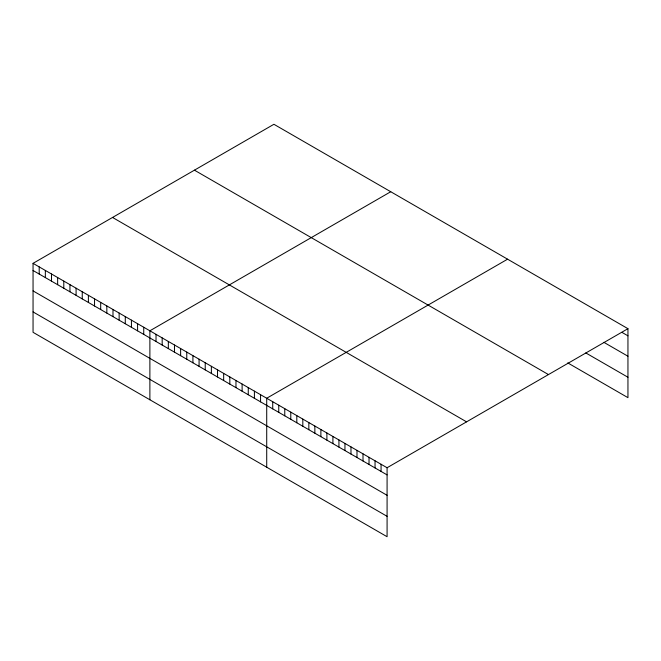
<?xml version="1.0" encoding="UTF-8"?>
<svg xmlns="http://www.w3.org/2000/svg" width="661" height="661" viewBox="0 0 661 661"><rect width="100%" height="100%" fill="white"/><g stroke="black" fill="none" stroke-linecap="round" stroke-linejoin="round"><path stroke-width="0.99" d="M33.05 263.342L387.082 467.74L387.082 536.715L33.05 332.318L33.05 263.342L273.918 124.285L627.95 328.682L627.95 397.658L567.766 362.906M390.75 191.731L149.882 330.797L149.882 399.773M507.582 259.186L266.714 398.244L266.714 467.22M387.082 467.74L627.95 328.682M621.935 332.351L627.95 335.829M603.873 342.332L627.95 356.229M585.82 352.933L627.95 377.249M194.433 170.174L548.465 374.572M112.535 217.452L466.567 421.85M33.05 270.498L387.082 474.895M33.05 290.898L387.082 495.296M33.05 311.918L387.082 516.315M381.067 464.27L381.067 471.417M375.043 460.791L375.043 467.947M369.028 457.321L369.028 464.468M363.005 453.843L363.005 460.99M356.99 450.372L356.99 457.519M350.974 446.894L350.974 454.041M344.951 443.424L344.951 450.571M338.936 439.945L338.936 447.092M332.913 436.467L332.913 443.622M326.898 432.996L326.898 440.143M320.882 429.518L320.882 436.673M314.859 426.048L314.859 433.195M308.844 422.569L308.844 429.724M302.821 419.099L302.821 426.246M296.806 415.62L296.806 422.767M290.782 412.15L290.782 419.297M284.767 408.672L284.767 415.819M278.752 405.201L278.752 412.348M272.729 401.723L272.729 408.87M260.566 394.7L260.566 401.847M254.411 391.147L254.411 398.294M248.263 387.594L248.263 394.749M242.116 384.049L242.116 391.196M235.969 380.496L235.969 387.643M229.821 376.944L229.821 384.099M223.666 373.399L223.666 380.546M217.519 369.846L217.519 376.993M211.371 366.293L211.371 373.448M205.224 362.749L205.224 369.896M199.077 359.196L199.077 366.343M192.921 355.651L192.921 362.798M186.774 352.098L186.774 359.245M180.627 348.545L180.627 355.692M174.479 345.001L174.479 352.148M168.332 341.448L168.332 348.595M162.176 337.895L162.176 345.042M156.029 334.35L156.029 341.497M143.734 327.245L143.734 334.392M137.579 323.7L137.579 330.847M131.432 320.147L131.432 327.294M125.284 316.594L125.284 323.741M119.137 313.05L119.137 320.197M112.99 309.497L112.99 316.644M106.834 305.944L106.834 313.091M100.687 302.399L100.687 309.546M94.54 298.846L94.54 305.993M88.392 295.293L88.392 302.441M82.245 291.749L82.245 298.896M76.089 288.196L76.089 295.343M69.942 284.643L69.942 291.798M63.795 281.099L63.795 288.246M57.647 277.546L57.647 284.693M51.5 273.993L51.5 281.148M45.345 270.448L45.345 277.595M39.197 266.895L39.197 274.042"/></g></svg>
